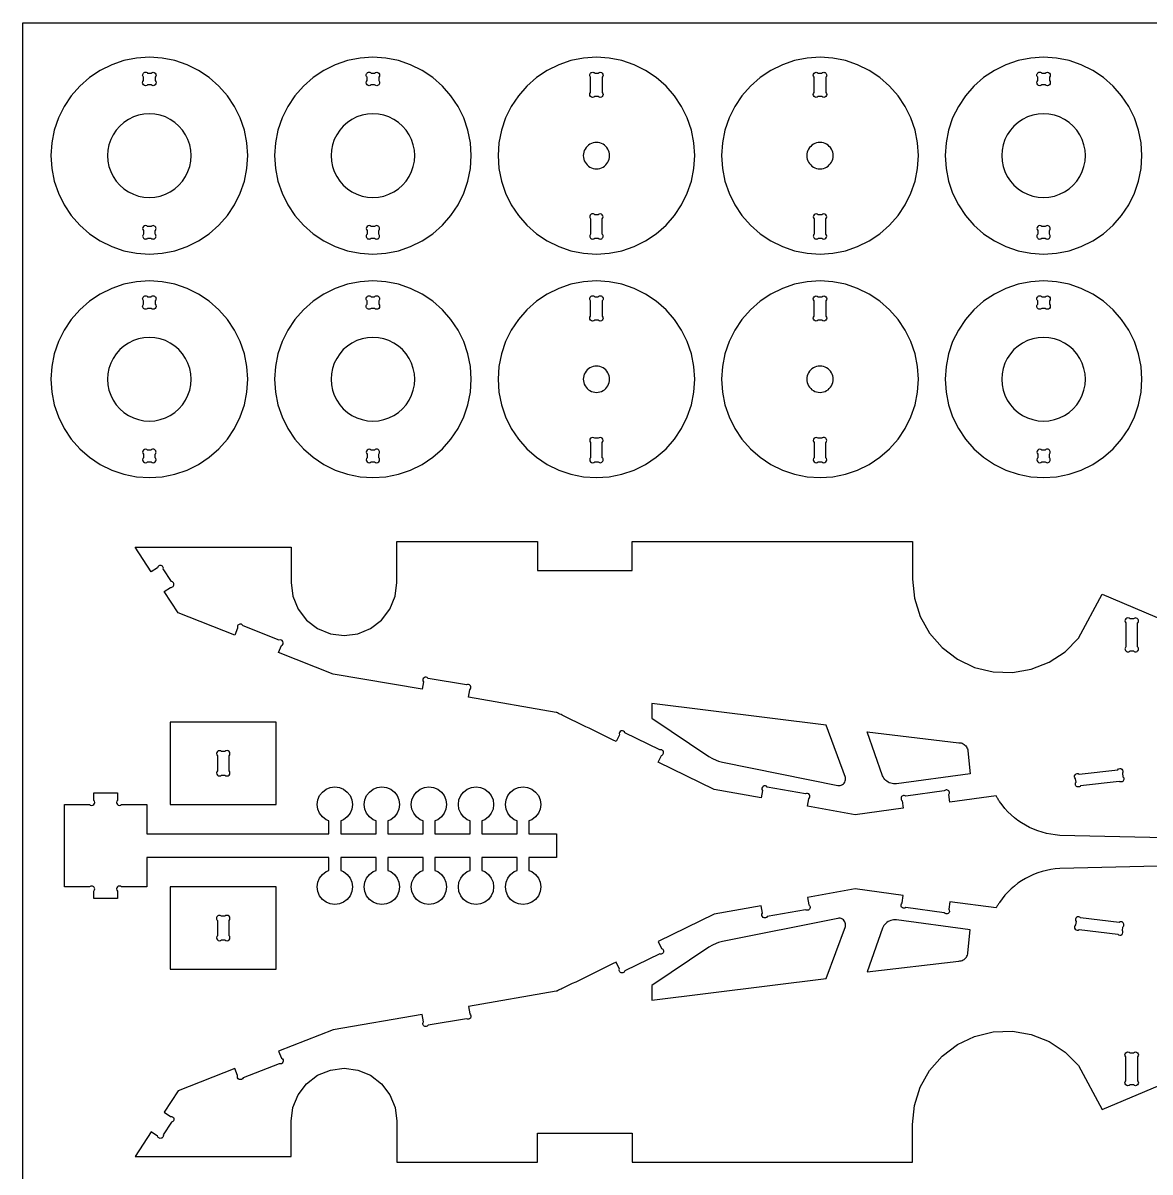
# Model space of a CAD drawing. Extents: x -30 to 47, y -35 to 73.
# Drawn here: x -30.28 to 17.74, y 23.79 to 72.73 of the extents above; entities that cross this region are included whole.
import ezdxf

# ---------------------------------------------------------------- set-up
doc = ezdxf.new("R2010")
doc.units = 0
doc.header["$MEASUREMENT"] = 0
doc.layers.get('0').update_dxf_attribs({"linetype": 'CONTINUOUS'})
doc.layers.add('ENGRAVE', color=1, linetype='CONTINUOUS')
doc.layers.add('LAYER_1', color=18, linetype='CONTINUOUS')

msp = doc.modelspace()

# ---------------------------------------------------------------- linework, layer by layer
msp.add_lwpolyline([(-30.283, -34.803), (-30.283, 72.734), (47.08, 72.734), (47.08, -34.803)], close=True)
at = {"layer": 'ENGRAVE'}
for points in [[(-3.491, 43.749), (-3.491, 43.12), (-1.055, 41.489), (-0.908, 41.401), (-0.754, 41.328), (-0.648, 41.288), (-0.484, 41.241), (4.43, 40.26), (4.481, 40.253), (4.533, 40.256), (4.583, 40.269), (4.63, 40.29), (4.672, 40.32), (4.708, 40.357), (4.736, 40.4), (4.756, 40.448), (4.767, 40.499), (4.768, 40.55), (4.76, 40.601), (3.937, 42.827)], [(6.399, 40.564), (6.367, 40.616), (6.34, 40.671), (5.685, 42.539), (9.592, 42.077), (9.639, 42.075), (9.686, 42.066), (9.732, 42.052), (9.775, 42.032), (9.816, 42.007), (9.853, 41.978), (9.886, 41.943), (9.915, 41.906), (9.939, 41.864), (9.958, 41.821), (9.972, 41.775), (9.979, 41.728), (10.079, 40.749), (6.93, 40.327), (6.869, 40.323), (6.808, 40.325), (6.748, 40.334), (6.689, 40.349), (6.631, 40.371), (6.577, 40.399), (6.526, 40.433), (6.479, 40.472), (6.436, 40.516)], [(-3.491, 31.105), (3.937, 32.026), (4.76, 34.252), (4.768, 34.303), (4.767, 34.355), (4.756, 34.405), (4.736, 34.453), (4.708, 34.496), (4.672, 34.533), (4.63, 34.563), (4.583, 34.585), (4.533, 34.597), (4.481, 34.6), (4.43, 34.594), (-0.484, 33.613), (-0.648, 33.566), (-0.754, 33.525), (-0.908, 33.452), (-1.055, 33.364), (-3.491, 31.733)], [(5.685, 32.315), (9.592, 32.776), (9.639, 32.779), (9.686, 32.788), (9.732, 32.802), (9.775, 32.821), (9.816, 32.846), (9.853, 32.876), (9.886, 32.91), (9.915, 32.948), (9.939, 32.989), (9.958, 33.033), (9.972, 33.079), (9.979, 33.126), (10.079, 34.104), (6.93, 34.526), (6.869, 34.531), (6.808, 34.528), (6.748, 34.52), (6.689, 34.504), (6.631, 34.482), (6.577, 34.455), (6.526, 34.421), (6.479, 34.382), (6.436, 34.338), (6.399, 34.29), (6.367, 34.238), (6.34, 34.182)]]:
    msp.add_lwpolyline(points, close=True, dxfattribs=at)
at = {"layer": 'LAYER_1'}
for points in [[(-28.528, 64.988), (-28.224, 64.532), (-27.862, 64.119), (-27.45, 63.758), (-26.994, 63.453), (-26.502, 63.211), (-25.983, 63.035), (-25.445, 62.928), (-24.898, 62.892), (-24.351, 62.928), (-23.813, 63.035), (-23.294, 63.211), (-22.803, 63.453), (-22.347, 63.758), (-21.934, 64.119), (-21.573, 64.532), (-21.268, 64.988), (-21.026, 65.479), (-20.85, 65.998), (-20.743, 66.536), (-20.707, 67.083), (-20.743, 67.63), (-20.85, 68.168), (-21.026, 68.687), (-21.268, 69.179), (-21.573, 69.635), (-21.934, 70.047), (-22.347, 70.409), (-22.803, 70.713), (-23.294, 70.956), (-23.813, 71.132), (-24.351, 71.239), (-24.898, 71.275), (-25.445, 71.239), (-25.983, 71.132), (-26.502, 70.956), (-26.994, 70.713), (-27.45, 70.409), (-27.862, 70.047), (-28.224, 69.635), (-28.528, 69.179), (-28.771, 68.687), (-28.947, 68.168), (-29.054, 67.63), (-29.09, 67.083), (-29.054, 66.536), (-28.947, 65.998), (-28.771, 65.479)], [(-19.003, 64.988), (-18.699, 64.532), (-18.337, 64.119), (-17.925, 63.758), (-17.469, 63.453), (-16.977, 63.211), (-16.458, 63.035), (-15.92, 62.928), (-15.373, 62.892), (-14.826, 62.928), (-14.288, 63.035), (-13.769, 63.211), (-13.278, 63.453), (-12.822, 63.758), (-12.409, 64.119), (-12.048, 64.532), (-11.743, 64.988), (-11.501, 65.479), (-11.325, 65.998), (-11.218, 66.536), (-11.182, 67.083), (-11.218, 67.63), (-11.325, 68.168), (-11.501, 68.687), (-11.743, 69.179), (-12.048, 69.635), (-12.409, 70.047), (-12.822, 70.409), (-13.278, 70.713), (-13.769, 70.956), (-14.288, 71.132), (-14.826, 71.239), (-15.373, 71.275), (-15.92, 71.239), (-16.458, 71.132), (-16.977, 70.956), (-17.469, 70.713), (-17.925, 70.409), (-18.337, 70.047), (-18.699, 69.635), (-19.003, 69.179), (-19.246, 68.687), (-19.422, 68.168), (-19.529, 67.63), (-19.565, 67.083), (-19.529, 66.536), (-19.422, 65.998), (-19.246, 65.479)], [(-9.478, 64.988), (-9.174, 64.532), (-8.812, 64.119), (-8.4, 63.758), (-7.944, 63.453), (-7.452, 63.211), (-6.933, 63.035), (-6.395, 62.928), (-5.848, 62.892), (-5.301, 62.928), (-4.763, 63.035), (-4.244, 63.211), (-3.753, 63.453), (-3.297, 63.758), (-2.884, 64.119), (-2.523, 64.532), (-2.218, 64.988), (-1.976, 65.479), (-1.8, 65.998), (-1.693, 66.536), (-1.657, 67.083), (-1.693, 67.63), (-1.8, 68.168), (-1.976, 68.687), (-2.218, 69.179), (-2.523, 69.635), (-2.884, 70.047), (-3.297, 70.409), (-3.753, 70.713), (-4.244, 70.956), (-4.763, 71.132), (-5.301, 71.239), (-5.848, 71.275), (-6.395, 71.239), (-6.933, 71.132), (-7.452, 70.956), (-7.944, 70.713), (-8.4, 70.409), (-8.812, 70.047), (-9.174, 69.635), (-9.478, 69.179), (-9.721, 68.687), (-9.897, 68.168), (-10.004, 67.63), (-10.04, 67.083), (-10.004, 66.536), (-9.897, 65.998), (-9.721, 65.479)], [(0.047, 64.988), (0.351, 64.532), (0.713, 64.119), (1.125, 63.758), (1.581, 63.453), (2.073, 63.211), (2.592, 63.035), (3.13, 62.928), (3.677, 62.892), (4.224, 62.928), (4.762, 63.035), (5.281, 63.211), (5.773, 63.453), (6.228, 63.758), (6.641, 64.119), (7.002, 64.532), (7.307, 64.988), (7.549, 65.479), (7.725, 65.998), (7.832, 66.536), (7.868, 67.083), (7.832, 67.63), (7.725, 68.168), (7.549, 68.687), (7.307, 69.179), (7.002, 69.635), (6.641, 70.047), (6.228, 70.409), (5.773, 70.713), (5.281, 70.956), (4.762, 71.132), (4.224, 71.239), (3.677, 71.275), (3.13, 71.239), (2.592, 71.132), (2.073, 70.956), (1.581, 70.713), (1.125, 70.409), (0.713, 70.047), (0.351, 69.635), (0.047, 69.179), (-0.196, 68.687), (-0.372, 68.168), (-0.479, 67.63), (-0.515, 67.083), (-0.479, 66.536), (-0.372, 65.998), (-0.196, 65.479)], [(9.572, 64.988), (9.876, 64.532), (10.238, 64.119), (10.65, 63.758), (11.106, 63.453), (11.598, 63.211), (12.117, 63.035), (12.655, 62.928), (13.202, 62.892), (13.749, 62.928), (14.287, 63.035), (14.806, 63.211), (15.298, 63.453), (15.753, 63.758), (16.166, 64.119), (16.527, 64.532), (16.832, 64.988), (17.074, 65.479), (17.25, 65.998), (17.357, 66.536), (17.393, 67.083), (17.357, 67.63), (17.25, 68.168), (17.074, 68.687), (16.832, 69.179), (16.527, 69.635), (16.166, 70.047), (15.753, 70.409), (15.298, 70.713), (14.806, 70.956), (14.287, 71.132), (13.749, 71.239), (13.202, 71.275), (12.655, 71.239), (12.117, 71.132), (11.598, 70.956), (11.106, 70.713), (10.65, 70.409), (10.238, 70.047), (9.876, 69.635), (9.572, 69.179), (9.329, 68.687), (9.153, 68.168), (9.046, 67.63), (9.01, 67.083), (9.046, 66.536), (9.153, 65.998), (9.329, 65.479)], [(-26.545, 66.401), (-26.442, 66.192), (-26.312, 65.998), (-26.159, 65.823), (-25.983, 65.669), (-25.789, 65.54), (-25.58, 65.437), (-25.36, 65.362), (-25.131, 65.316), (-24.898, 65.301), (-24.666, 65.316), (-24.437, 65.362), (-24.216, 65.437), (-24.007, 65.54), (-23.813, 65.669), (-23.638, 65.823), (-23.484, 65.998), (-23.355, 66.192), (-23.252, 66.401), (-23.177, 66.622), (-23.131, 66.851), (-23.116, 67.083), (-23.131, 67.316), (-23.177, 67.545), (-23.252, 67.765), (-23.355, 67.974), (-23.484, 68.168), (-23.638, 68.344), (-23.813, 68.497), (-24.007, 68.627), (-24.216, 68.73), (-24.437, 68.805), (-24.666, 68.85), (-24.898, 68.866), (-25.131, 68.85), (-25.36, 68.805), (-25.58, 68.73), (-25.789, 68.627), (-25.983, 68.497), (-26.159, 68.344), (-26.312, 68.168), (-26.442, 67.974), (-26.545, 67.765), (-26.62, 67.545), (-26.665, 67.316), (-26.681, 67.083), (-26.665, 66.851), (-26.62, 66.622)], [(-17.02, 66.401), (-16.917, 66.192), (-16.787, 65.998), (-16.634, 65.823), (-16.458, 65.669), (-16.264, 65.54), (-16.055, 65.437), (-15.835, 65.362), (-15.606, 65.316), (-15.373, 65.301), (-15.141, 65.316), (-14.912, 65.362), (-14.691, 65.437), (-14.482, 65.54), (-14.288, 65.669), (-14.113, 65.823), (-13.959, 65.998), (-13.83, 66.192), (-13.727, 66.401), (-13.652, 66.622), (-13.606, 66.851), (-13.591, 67.083), (-13.606, 67.316), (-13.652, 67.545), (-13.727, 67.765), (-13.83, 67.974), (-13.959, 68.168), (-14.113, 68.344), (-14.288, 68.497), (-14.482, 68.627), (-14.691, 68.73), (-14.912, 68.805), (-15.141, 68.85), (-15.373, 68.866), (-15.606, 68.85), (-15.835, 68.805), (-16.055, 68.73), (-16.264, 68.627), (-16.458, 68.497), (-16.634, 68.344), (-16.787, 68.168), (-16.917, 67.974), (-17.02, 67.765), (-17.095, 67.545), (-17.14, 67.316), (-17.156, 67.083), (-17.14, 66.851), (-17.095, 66.622)], [(11.555, 66.401), (11.658, 66.192), (11.788, 65.998), (11.941, 65.823), (12.117, 65.669), (12.311, 65.54), (12.52, 65.437), (12.74, 65.362), (12.969, 65.316), (13.202, 65.301), (13.434, 65.316), (13.663, 65.362), (13.884, 65.437), (14.093, 65.54), (14.287, 65.669), (14.462, 65.823), (14.616, 65.998), (14.745, 66.192), (14.848, 66.401), (14.923, 66.622), (14.969, 66.851), (14.984, 67.083), (14.969, 67.316), (14.923, 67.545), (14.848, 67.765), (14.745, 67.974), (14.616, 68.168), (14.462, 68.344), (14.287, 68.497), (14.093, 68.627), (13.884, 68.73), (13.663, 68.805), (13.434, 68.85), (13.202, 68.866), (12.969, 68.85), (12.74, 68.805), (12.52, 68.73), (12.311, 68.627), (12.117, 68.497), (11.941, 68.344), (11.788, 68.168), (11.658, 67.974), (11.555, 67.765), (11.48, 67.545), (11.435, 67.316), (11.419, 67.083), (11.435, 66.851), (11.48, 66.622)], [(-6.366, 66.869), (-6.333, 66.803), (-6.293, 66.742), (-6.244, 66.687), (-6.189, 66.639), (-6.128, 66.598), (-6.063, 66.566), (-5.993, 66.542), (-5.921, 66.528), (-5.848, 66.523), (-5.775, 66.528), (-5.703, 66.542), (-5.634, 66.566), (-5.568, 66.598), (-5.507, 66.639), (-5.452, 66.687), (-5.404, 66.742), (-5.363, 66.803), (-5.331, 66.869), (-5.307, 66.938), (-5.293, 67.01), (-5.288, 67.083), (-5.293, 67.156), (-5.307, 67.228), (-5.331, 67.298), (-5.363, 67.363), (-5.404, 67.424), (-5.452, 67.479), (-5.507, 67.528), (-5.568, 67.568), (-5.634, 67.601), (-5.703, 67.624), (-5.775, 67.638), (-5.848, 67.643), (-5.921, 67.638), (-5.993, 67.624), (-6.063, 67.601), (-6.128, 67.568), (-6.189, 67.528), (-6.244, 67.479), (-6.293, 67.424), (-6.333, 67.363), (-6.366, 67.298), (-6.389, 67.228), (-6.403, 67.156), (-6.408, 67.083), (-6.403, 67.01), (-6.389, 66.938)], [(3.159, 66.869), (3.192, 66.803), (3.232, 66.742), (3.281, 66.687), (3.336, 66.639), (3.397, 66.598), (3.462, 66.566), (3.532, 66.542), (3.604, 66.528), (3.677, 66.523), (3.75, 66.528), (3.822, 66.542), (3.891, 66.566), (3.957, 66.598), (4.018, 66.639), (4.073, 66.687), (4.121, 66.742), (4.162, 66.803), (4.194, 66.869), (4.218, 66.938), (4.232, 67.01), (4.237, 67.083), (4.232, 67.156), (4.218, 67.228), (4.194, 67.298), (4.162, 67.363), (4.121, 67.424), (4.073, 67.479), (4.018, 67.528), (3.957, 67.568), (3.891, 67.601), (3.822, 67.624), (3.75, 67.638), (3.677, 67.643), (3.604, 67.638), (3.532, 67.624), (3.462, 67.601), (3.397, 67.568), (3.336, 67.528), (3.281, 67.479), (3.232, 67.424), (3.192, 67.363), (3.159, 67.298), (3.136, 67.228), (3.122, 67.156), (3.117, 67.083), (3.122, 67.01), (3.136, 66.938)], [(-28.528, 55.463), (-28.224, 55.007), (-27.862, 54.594), (-27.45, 54.233), (-26.994, 53.928), (-26.502, 53.686), (-25.983, 53.51), (-25.445, 53.403), (-24.898, 53.367), (-24.351, 53.403), (-23.813, 53.51), (-23.294, 53.686), (-22.803, 53.928), (-22.347, 54.233), (-21.934, 54.594), (-21.573, 55.007), (-21.268, 55.463), (-21.026, 55.954), (-20.85, 56.473), (-20.743, 57.011), (-20.707, 57.558), (-20.743, 58.105), (-20.85, 58.643), (-21.026, 59.162), (-21.268, 59.654), (-21.573, 60.11), (-21.934, 60.522), (-22.347, 60.884), (-22.803, 61.188), (-23.294, 61.431), (-23.813, 61.607), (-24.351, 61.714), (-24.898, 61.75), (-25.445, 61.714), (-25.983, 61.607), (-26.502, 61.431), (-26.994, 61.188), (-27.45, 60.884), (-27.862, 60.522), (-28.224, 60.11), (-28.528, 59.654), (-28.771, 59.162), (-28.947, 58.643), (-29.054, 58.105), (-29.09, 57.558), (-29.054, 57.011), (-28.947, 56.473), (-28.771, 55.954)], [(-19.003, 55.463), (-18.699, 55.007), (-18.337, 54.594), (-17.925, 54.233), (-17.469, 53.928), (-16.977, 53.686), (-16.458, 53.51), (-15.92, 53.403), (-15.373, 53.367), (-14.826, 53.403), (-14.288, 53.51), (-13.769, 53.686), (-13.278, 53.928), (-12.822, 54.233), (-12.409, 54.594), (-12.048, 55.007), (-11.743, 55.463), (-11.501, 55.954), (-11.325, 56.473), (-11.218, 57.011), (-11.182, 57.558), (-11.218, 58.105), (-11.325, 58.643), (-11.501, 59.162), (-11.743, 59.654), (-12.048, 60.11), (-12.409, 60.522), (-12.822, 60.884), (-13.278, 61.188), (-13.769, 61.431), (-14.288, 61.607), (-14.826, 61.714), (-15.373, 61.75), (-15.92, 61.714), (-16.458, 61.607), (-16.977, 61.431), (-17.469, 61.188), (-17.925, 60.884), (-18.337, 60.522), (-18.699, 60.11), (-19.003, 59.654), (-19.246, 59.162), (-19.422, 58.643), (-19.529, 58.105), (-19.565, 57.558), (-19.529, 57.011), (-19.422, 56.473), (-19.246, 55.954)], [(-9.478, 55.463), (-9.174, 55.007), (-8.812, 54.594), (-8.4, 54.233), (-7.944, 53.928), (-7.452, 53.686), (-6.933, 53.51), (-6.395, 53.403), (-5.848, 53.367), (-5.301, 53.403), (-4.763, 53.51), (-4.244, 53.686), (-3.753, 53.928), (-3.297, 54.233), (-2.884, 54.594), (-2.523, 55.007), (-2.218, 55.463), (-1.976, 55.954), (-1.8, 56.473), (-1.693, 57.011), (-1.657, 57.558), (-1.693, 58.105), (-1.8, 58.643), (-1.976, 59.162), (-2.218, 59.654), (-2.523, 60.11), (-2.884, 60.522), (-3.297, 60.884), (-3.753, 61.188), (-4.244, 61.431), (-4.763, 61.607), (-5.301, 61.714), (-5.848, 61.75), (-6.395, 61.714), (-6.933, 61.607), (-7.452, 61.431), (-7.944, 61.188), (-8.4, 60.884), (-8.812, 60.522), (-9.174, 60.11), (-9.478, 59.654), (-9.721, 59.162), (-9.897, 58.643), (-10.004, 58.105), (-10.04, 57.558), (-10.004, 57.011), (-9.897, 56.473), (-9.721, 55.954)], [(0.351, 55.007), (0.713, 54.594), (1.125, 54.233), (1.581, 53.928), (2.073, 53.686), (2.592, 53.51), (3.13, 53.403), (3.677, 53.367), (4.224, 53.403), (4.762, 53.51), (5.281, 53.686), (5.773, 53.928), (6.228, 54.233), (6.641, 54.594), (7.002, 55.007), (7.307, 55.463), (7.549, 55.954), (7.725, 56.473), (7.832, 57.011), (7.868, 57.558), (7.832, 58.105), (7.725, 58.643), (7.549, 59.162), (7.307, 59.654), (7.002, 60.11), (6.641, 60.522), (6.228, 60.884), (5.773, 61.188), (5.281, 61.431), (4.762, 61.607), (4.224, 61.714), (3.677, 61.75), (3.13, 61.714), (2.592, 61.607), (2.073, 61.431), (1.581, 61.188), (1.125, 60.884), (0.713, 60.522), (0.351, 60.11), (0.047, 59.654), (-0.196, 59.162), (-0.372, 58.643), (-0.479, 58.105), (-0.515, 57.558), (-0.479, 57.011), (-0.372, 56.473), (-0.196, 55.954), (0.047, 55.463)], [(9.876, 55.007), (10.238, 54.594), (10.65, 54.233), (11.106, 53.928), (11.598, 53.686), (12.117, 53.51), (12.655, 53.403), (13.202, 53.367), (13.749, 53.403), (14.287, 53.51), (14.806, 53.686), (15.298, 53.928), (15.753, 54.233), (16.166, 54.594), (16.527, 55.007), (16.832, 55.463), (17.074, 55.954), (17.25, 56.473), (17.357, 57.011), (17.393, 57.558), (17.357, 58.105), (17.25, 58.643), (17.074, 59.162), (16.832, 59.654), (16.527, 60.11), (16.166, 60.522), (15.753, 60.884), (15.298, 61.188), (14.806, 61.431), (14.287, 61.607), (13.749, 61.714), (13.202, 61.75), (12.655, 61.714), (12.117, 61.607), (11.598, 61.431), (11.106, 61.188), (10.65, 60.884), (10.238, 60.522), (9.876, 60.11), (9.572, 59.654), (9.329, 59.162), (9.153, 58.643), (9.046, 58.105), (9.01, 57.558), (9.046, 57.011), (9.153, 56.473), (9.329, 55.954), (9.572, 55.463)], [(-26.545, 56.876), (-26.442, 56.667), (-26.312, 56.473), (-26.159, 56.298), (-25.983, 56.144), (-25.789, 56.015), (-25.58, 55.912), (-25.36, 55.837), (-25.131, 55.791), (-24.898, 55.776), (-24.666, 55.791), (-24.437, 55.837), (-24.216, 55.912), (-24.007, 56.015), (-23.813, 56.144), (-23.638, 56.298), (-23.484, 56.473), (-23.355, 56.667), (-23.252, 56.876), (-23.177, 57.097), (-23.131, 57.326), (-23.116, 57.558), (-23.131, 57.791), (-23.177, 58.02), (-23.252, 58.24), (-23.355, 58.449), (-23.484, 58.643), (-23.638, 58.819), (-23.813, 58.972), (-24.007, 59.102), (-24.216, 59.205), (-24.437, 59.28), (-24.666, 59.325), (-24.898, 59.341), (-25.131, 59.325), (-25.36, 59.28), (-25.58, 59.205), (-25.789, 59.102), (-25.983, 58.972), (-26.159, 58.819), (-26.312, 58.643), (-26.442, 58.449), (-26.545, 58.24), (-26.62, 58.02), (-26.665, 57.791), (-26.681, 57.558), (-26.665, 57.326), (-26.62, 57.097)], [(-17.02, 56.876), (-16.917, 56.667), (-16.787, 56.473), (-16.634, 56.298), (-16.458, 56.144), (-16.264, 56.015), (-16.055, 55.912), (-15.835, 55.837), (-15.606, 55.791), (-15.373, 55.776), (-15.141, 55.791), (-14.912, 55.837), (-14.691, 55.912), (-14.482, 56.015), (-14.288, 56.144), (-14.113, 56.298), (-13.959, 56.473), (-13.83, 56.667), (-13.727, 56.876), (-13.652, 57.097), (-13.606, 57.326), (-13.591, 57.558), (-13.606, 57.791), (-13.652, 58.02), (-13.727, 58.24), (-13.83, 58.449), (-13.959, 58.643), (-14.113, 58.819), (-14.288, 58.972), (-14.482, 59.102), (-14.691, 59.205), (-14.912, 59.28), (-15.141, 59.325), (-15.373, 59.341), (-15.606, 59.325), (-15.835, 59.28), (-16.055, 59.205), (-16.264, 59.102), (-16.458, 58.972), (-16.634, 58.819), (-16.787, 58.643), (-16.917, 58.449), (-17.02, 58.24), (-17.095, 58.02), (-17.14, 57.791), (-17.156, 57.558), (-17.14, 57.326), (-17.095, 57.097)], [(11.658, 56.667), (11.788, 56.473), (11.941, 56.298), (12.117, 56.144), (12.311, 56.015), (12.52, 55.912), (12.74, 55.837), (12.969, 55.791), (13.202, 55.776), (13.434, 55.791), (13.663, 55.837), (13.884, 55.912), (14.093, 56.015), (14.287, 56.144), (14.462, 56.298), (14.616, 56.473), (14.745, 56.667), (14.848, 56.876), (14.923, 57.097), (14.969, 57.326), (14.984, 57.558), (14.969, 57.791), (14.923, 58.02), (14.848, 58.24), (14.745, 58.449), (14.616, 58.643), (14.462, 58.819), (14.287, 58.972), (14.093, 59.102), (13.884, 59.205), (13.663, 59.28), (13.434, 59.325), (13.202, 59.341), (12.969, 59.325), (12.74, 59.28), (12.52, 59.205), (12.311, 59.102), (12.117, 58.972), (11.941, 58.819), (11.788, 58.643), (11.658, 58.449), (11.555, 58.24), (11.48, 58.02), (11.435, 57.791), (11.419, 57.558), (11.435, 57.326), (11.48, 57.097), (11.555, 56.876)], [(-6.333, 57.278), (-6.293, 57.217), (-6.244, 57.162), (-6.189, 57.114), (-6.128, 57.073), (-6.063, 57.041), (-5.993, 57.017), (-5.921, 57.003), (-5.848, 56.998), (-5.775, 57.003), (-5.703, 57.017), (-5.634, 57.041), (-5.568, 57.073), (-5.507, 57.114), (-5.452, 57.162), (-5.404, 57.217), (-5.363, 57.278), (-5.331, 57.344), (-5.307, 57.413), (-5.293, 57.485), (-5.288, 57.558), (-5.293, 57.631), (-5.307, 57.703), (-5.331, 57.773), (-5.363, 57.838), (-5.404, 57.899), (-5.452, 57.954), (-5.507, 58.003), (-5.568, 58.043), (-5.634, 58.076), (-5.703, 58.099), (-5.775, 58.113), (-5.848, 58.118), (-5.921, 58.113), (-5.993, 58.099), (-6.063, 58.076), (-6.128, 58.043), (-6.189, 58.003), (-6.244, 57.954), (-6.293, 57.899), (-6.333, 57.838), (-6.366, 57.773), (-6.389, 57.703), (-6.403, 57.631), (-6.408, 57.558), (-6.403, 57.485), (-6.389, 57.413), (-6.366, 57.344)], [(3.192, 57.278), (3.232, 57.217), (3.281, 57.162), (3.336, 57.114), (3.397, 57.073), (3.462, 57.041), (3.532, 57.017), (3.604, 57.003), (3.677, 56.998), (3.75, 57.003), (3.822, 57.017), (3.891, 57.041), (3.957, 57.073), (4.018, 57.114), (4.073, 57.162), (4.121, 57.217), (4.162, 57.278), (4.194, 57.344), (4.218, 57.413), (4.232, 57.485), (4.237, 57.558), (4.232, 57.631), (4.218, 57.703), (4.194, 57.773), (4.162, 57.838), (4.121, 57.899), (4.073, 57.954), (4.018, 58.003), (3.957, 58.043), (3.891, 58.076), (3.822, 58.099), (3.75, 58.113), (3.677, 58.118), (3.604, 58.113), (3.532, 58.099), (3.462, 58.076), (3.397, 58.043), (3.336, 58.003), (3.281, 57.954), (3.232, 57.899), (3.192, 57.838), (3.159, 57.773), (3.136, 57.703), (3.122, 57.631), (3.117, 57.558), (3.122, 57.485), (3.136, 57.413), (3.159, 57.344)], [(-24.006, 39.445), (-19.494, 39.445), (-19.494, 42.954), (-24.006, 42.954)], [(-24.006, 35.936), (-24.006, 32.427), (-19.494, 32.427), (-19.494, 35.936)]]:
    msp.add_lwpolyline(points, close=True, dxfattribs=at)
for points in [[(-24.648, 70.423), (-24.648, 70.277, -1), (-24.826, 70.099), (-24.971, 70.099, -1), (-25.148, 70.277), (-25.148, 70.423, -1), (-24.971, 70.6), (-24.826, 70.6, -1)], [(-15.301, 70.099), (-15.446, 70.099, -1), (-15.623, 70.277), (-15.623, 70.423, -1), (-15.446, 70.6), (-15.301, 70.6, -1), (-15.123, 70.423), (-15.123, 70.277, -1)], [(-6.098, 69.775), (-6.098, 70.422, -1), (-5.921, 70.599), (-5.775, 70.599, -1), (-5.598, 70.422), (-5.598, 69.775, -1), (-5.775, 69.598), (-5.921, 69.598, -1)], [(3.427, 69.775), (3.427, 70.422, -1), (3.604, 70.599), (3.75, 70.599, -1), (3.927, 70.422), (3.927, 69.775, -1), (3.75, 69.598), (3.604, 69.598, -1)], [(13.129, 70.6), (13.275, 70.6, -1), (13.452, 70.423), (13.452, 70.277, -1), (13.275, 70.099), (13.129, 70.099, -1), (12.952, 70.277), (12.952, 70.423, -1)], [(-5.775, 64.567), (-5.921, 64.567, 1), (-6.098, 64.39), (-6.098, 63.743, 1), (-5.921, 63.566), (-5.775, 63.566, 1), (-5.598, 63.743), (-5.598, 64.39, 1)], [(3.75, 64.567), (3.604, 64.567, 1), (3.427, 64.39), (3.427, 63.743, 1), (3.604, 63.566), (3.75, 63.566, 1), (3.927, 63.743), (3.927, 64.39, 1)], [(-24.826, 64.066), (-24.971, 64.066, 1), (-25.148, 63.889), (-25.148, 63.743, 1), (-24.971, 63.566), (-24.826, 63.566, 1), (-24.648, 63.743), (-24.648, 63.889, 1)], [(-15.301, 64.066), (-15.446, 64.066, 1), (-15.623, 63.889), (-15.623, 63.743, 1), (-15.446, 63.566), (-15.301, 63.566, 1), (-15.123, 63.743), (-15.123, 63.889, 1)], [(13.452, 63.743), (13.452, 63.889, 1), (13.275, 64.066), (13.129, 64.066, 1), (12.952, 63.889), (12.952, 63.743, 1), (13.129, 63.566), (13.275, 63.566, 1)], [(-24.971, 61.075), (-24.826, 61.075, -1), (-24.648, 60.898), (-24.648, 60.752, -1), (-24.826, 60.574), (-24.971, 60.574, -1), (-25.148, 60.752), (-25.148, 60.898, -1)], [(-15.446, 61.075), (-15.301, 61.075, -1), (-15.123, 60.898), (-15.123, 60.752, -1), (-15.301, 60.574), (-15.446, 60.574, -1), (-15.623, 60.752), (-15.623, 60.898, -1)], [(-6.098, 60.25), (-6.098, 60.897, -1), (-5.921, 61.074), (-5.775, 61.074, -1), (-5.598, 60.897), (-5.598, 60.25, -1), (-5.775, 60.073), (-5.921, 60.073, -1)], [(3.604, 61.074), (3.75, 61.074, -1), (3.927, 60.897), (3.927, 60.25, -1), (3.75, 60.073), (3.604, 60.073, -1), (3.427, 60.25), (3.427, 60.897, -1)], [(13.275, 60.574), (13.129, 60.574, -1), (12.952, 60.752), (12.952, 60.898, -1), (13.129, 61.075), (13.275, 61.075, -1), (13.452, 60.898), (13.452, 60.752, -1)], [(-5.598, 54.218), (-5.598, 54.865, 1), (-5.775, 55.042), (-5.921, 55.042, 1), (-6.098, 54.865), (-6.098, 54.218, 1), (-5.921, 54.041), (-5.775, 54.041, 1)], [(3.75, 55.042), (3.604, 55.042, 1), (3.427, 54.865), (3.427, 54.218, 1), (3.604, 54.041), (3.75, 54.041, 1), (3.927, 54.218), (3.927, 54.865, 1)], [(-24.826, 54.541), (-24.971, 54.541, 1), (-25.148, 54.364), (-25.148, 54.218, 1), (-24.971, 54.041), (-24.826, 54.041, 1), (-24.648, 54.218), (-24.648, 54.364, 1)], [(-15.301, 54.541), (-15.446, 54.541, 1), (-15.623, 54.364), (-15.623, 54.218, 1), (-15.446, 54.041), (-15.301, 54.041, 1), (-15.123, 54.218), (-15.123, 54.364, 1)], [(13.452, 54.218), (13.452, 54.364, 1), (13.275, 54.541), (13.129, 54.541, 1), (12.952, 54.364), (12.952, 54.218, 1), (13.129, 54.041), (13.275, 54.041, 1)], [(17.21, 46.162), (17.21, 47.177, 1), (17.033, 47.354), (16.886, 47.354, 1), (16.709, 47.177), (16.709, 46.162, 1), (16.886, 45.985), (17.033, 45.985, 1)], [(-22.001, 41.524), (-22.001, 40.876, 1), (-21.824, 40.698), (-21.677, 40.698, 1), (-21.499, 40.876), (-21.499, 41.524, 1), (-21.677, 41.701), (-21.824, 41.701, 1)], [(14.724, 40.736), (16.364, 40.928, -1), (16.56, 40.773), (16.577, 40.627, -1), (16.422, 40.43), (14.783, 40.238, -1), (14.586, 40.393), (14.569, 40.539, -1)], [(-27.265, 35.435), (-27.265, 35.759, 1), (-27.442, 35.936), (-28.518, 35.936), (-28.518, 39.445), (-27.442, 39.445, 1), (-27.265, 39.622), (-27.265, 39.946), (-26.262, 39.946), (-26.262, 39.622, 1), (-26.085, 39.445), (-25.009, 39.445), (-25.009, 38.192), (-17.246, 38.192), (-17.246, 38.742), (-17.371, 38.794), (-17.527, 38.913), (-17.647, 39.069), (-17.722, 39.25), (-17.747, 39.445), (-17.722, 39.64), (-17.647, 39.821), (-17.527, 39.977), (-17.371, 40.096), (-17.19, 40.171), (-16.995, 40.197), (-16.801, 40.171), (-16.619, 40.096), (-16.464, 39.977), (-16.344, 39.821), (-16.269, 39.64), (-16.244, 39.445), (-16.269, 39.25), (-16.344, 39.069), (-16.464, 38.913), (-16.619, 38.794), (-16.745, 38.742), (-16.745, 38.192), (-15.241, 38.192), (-15.241, 38.742), (-15.366, 38.794), (-15.522, 38.913), (-15.641, 39.069), (-15.717, 39.25), (-15.742, 39.445), (-15.717, 39.64), (-15.641, 39.821), (-15.522, 39.977), (-15.366, 40.096), (-15.185, 40.171), (-14.99, 40.197), (-14.796, 40.171), (-14.614, 40.096), (-14.458, 39.977), (-14.339, 39.821), (-14.264, 39.64), (-14.238, 39.445), (-14.264, 39.25), (-14.339, 39.069), (-14.458, 38.913), (-14.614, 38.794), (-14.74, 38.742), (-14.74, 38.192), (-13.236, 38.192), (-13.236, 38.742), (-13.361, 38.794), (-13.517, 38.913), (-13.636, 39.069), (-13.711, 39.25), (-13.737, 39.445), (-13.711, 39.64), (-13.636, 39.821), (-13.517, 39.977), (-13.361, 40.096), (-13.18, 40.171), (-12.985, 40.197), (-12.79, 40.171), (-12.609, 40.096), (-12.453, 39.977), (-12.334, 39.821), (-12.259, 39.64), (-12.233, 39.445), (-12.259, 39.25), (-12.334, 39.069), (-12.453, 38.913), (-12.609, 38.794), (-12.734, 38.742), (-12.734, 38.192), (-11.23, 38.192), (-11.23, 38.742), (-11.356, 38.794), (-11.511, 38.913), (-11.631, 39.069), (-11.706, 39.25), (-11.732, 39.445), (-11.706, 39.64), (-11.631, 39.821), (-11.511, 39.977), (-11.356, 40.096), (-11.174, 40.171), (-10.98, 40.197), (-10.785, 40.171), (-10.604, 40.096), (-10.448, 39.977), (-10.328, 39.821), (-10.253, 39.64), (-10.228, 39.445), (-10.253, 39.25), (-10.328, 39.069), (-10.448, 38.913), (-10.604, 38.794), (-10.729, 38.742), (-10.729, 38.192), (-9.225, 38.192), (-9.225, 38.742), (-9.35, 38.794), (-9.506, 38.913), (-9.626, 39.069), (-9.701, 39.25), (-9.726, 39.445), (-9.701, 39.64), (-9.626, 39.821), (-9.506, 39.977), (-9.35, 40.096), (-9.169, 40.171), (-8.974, 40.197), (-8.78, 40.171), (-8.598, 40.096), (-8.443, 39.977), (-8.323, 39.821), (-8.248, 39.64), (-8.222, 39.445), (-8.248, 39.25), (-8.323, 39.069), (-8.443, 38.913), (-8.598, 38.794), (-8.724, 38.742), (-8.724, 38.192), (-7.55, 38.192), (-7.55, 37.189), (-8.724, 37.189), (-8.724, 36.639), (-8.598, 36.587), (-8.443, 36.468), (-8.323, 36.312), (-8.248, 36.13), (-8.222, 35.936), (-8.248, 35.741), (-8.323, 35.56), (-8.443, 35.404), (-8.598, 35.285), (-8.78, 35.209), (-8.974, 35.184), (-9.169, 35.209), (-9.35, 35.285), (-9.506, 35.404), (-9.626, 35.56), (-9.701, 35.741), (-9.726, 35.936), (-9.701, 36.13), (-9.626, 36.312), (-9.506, 36.468), (-9.35, 36.587), (-9.225, 36.639), (-9.225, 37.189), (-10.729, 37.189), (-10.729, 36.639), (-10.604, 36.587), (-10.448, 36.468), (-10.328, 36.312), (-10.253, 36.13), (-10.228, 35.936), (-10.253, 35.741), (-10.328, 35.56), (-10.448, 35.404), (-10.604, 35.285), (-10.785, 35.209), (-10.98, 35.184), (-11.174, 35.209), (-11.356, 35.285), (-11.511, 35.404), (-11.631, 35.56), (-11.706, 35.741), (-11.732, 35.936), (-11.706, 36.13), (-11.631, 36.312), (-11.511, 36.468), (-11.356, 36.587), (-11.23, 36.639), (-11.23, 37.189), (-12.734, 37.189), (-12.734, 36.639), (-12.609, 36.587), (-12.453, 36.468), (-12.334, 36.312), (-12.259, 36.13), (-12.233, 35.936), (-12.259, 35.741), (-12.334, 35.56), (-12.453, 35.404), (-12.609, 35.285), (-12.79, 35.209), (-12.985, 35.184), (-13.18, 35.209), (-13.361, 35.285), (-13.517, 35.404), (-13.636, 35.56), (-13.711, 35.741), (-13.737, 35.936), (-13.711, 36.13), (-13.636, 36.312), (-13.517, 36.468), (-13.361, 36.587), (-13.236, 36.639), (-13.236, 37.189), (-14.74, 37.189), (-14.74, 36.639), (-14.614, 36.587), (-14.458, 36.468), (-14.339, 36.312), (-14.264, 36.13), (-14.238, 35.936), (-14.264, 35.741), (-14.339, 35.56), (-14.458, 35.404), (-14.614, 35.285), (-14.796, 35.209), (-14.99, 35.184), (-15.185, 35.209), (-15.366, 35.285), (-15.522, 35.404), (-15.641, 35.56), (-15.717, 35.741), (-15.742, 35.936), (-15.717, 36.13), (-15.641, 36.312), (-15.522, 36.468), (-15.366, 36.587), (-15.241, 36.639), (-15.241, 37.189), (-16.745, 37.189), (-16.745, 36.639), (-16.619, 36.587), (-16.464, 36.468), (-16.344, 36.312), (-16.269, 36.13), (-16.244, 35.936), (-16.269, 35.741), (-16.344, 35.56), (-16.464, 35.404), (-16.619, 35.285), (-16.801, 35.209), (-16.995, 35.184), (-17.19, 35.209), (-17.371, 35.285), (-17.527, 35.404), (-17.647, 35.56), (-17.722, 35.741), (-17.747, 35.936), (-17.722, 36.13), (-17.647, 36.312), (-17.527, 36.468), (-17.371, 36.587), (-17.246, 36.639), (-17.246, 37.189), (-25.009, 37.189), (-25.009, 35.936), (-26.085, 35.936, 1), (-26.262, 35.759), (-26.262, 35.435)], [(-21.677, 34.683), (-21.824, 34.683, 1), (-22.001, 34.505), (-22.001, 33.857, 1), (-21.824, 33.68), (-21.677, 33.68, 1), (-21.499, 33.857), (-21.499, 34.505, 1)], [(14.724, 34.118), (16.364, 33.925, 1), (16.56, 34.08), (16.577, 34.226, 1), (16.422, 34.423), (14.783, 34.616, 1), (14.586, 34.461), (14.569, 34.315, 1)], [(16.709, 27.676), (16.709, 28.692, -1), (16.886, 28.869), (17.033, 28.869, -1), (17.21, 28.692), (17.21, 27.676, -1), (17.033, 27.499), (16.886, 27.499, -1)]]:
    msp.add_lwpolyline(points, format="xyb", close=True, dxfattribs=at)
for points in [[(22.852, 37.928), (13.895, 38.131, -0.114036), (12.432, 38.56, -0.115553), (11.324, 39.578, -0.015689), (11.25, 39.695, 0.005229), (11.177, 39.814), (9.209, 39.549), (9.165, 39.87, 1), (8.966, 40.022), (7.33, 39.802, 1), (7.178, 39.603), (7.221, 39.282), (5.175, 39.007), (3.142, 39.37), (3.199, 39.689, 1), (3.056, 39.894), (1.431, 40.185, 1), (1.225, 40.041), (1.168, 39.722), (-0.828, 40.079), (-3.213, 41.245), (-3.071, 41.536, 1), (-3.152, 41.773), (-4.635, 42.498, 1), (-4.872, 42.417), (-5.014, 42.126, -0.000989), (-6.16, 42.689, 0.002966), (-7.307, 43.247, -0.003154), (-7.509, 43.346, 0.038717), (-7.561, 43.367), (-11.301, 44.01), (-11.246, 44.33, 1), (-11.391, 44.535), (-13.018, 44.815, 1), (-13.222, 44.67), (-13.277, 44.351), (-17.068, 45.003), (-19.389, 45.917), (-19.27, 46.218, 1), (-19.37, 46.448), (-20.906, 47.053, 1), (-21.136, 46.953), (-21.255, 46.651), (-23.676, 47.605), (-24.272, 48.515), (-24.001, 48.692, 1), (-23.949, 48.938), (-24.304, 49.48, 1), (-24.55, 49.531), (-24.821, 49.354), (-25.509, 50.405), (-18.857, 50.405), (-18.857, 48.896), (-18.781, 48.313), (-18.556, 47.769), (-18.197, 47.303), (-17.731, 46.945), (-17.187, 46.719), (-16.604, 46.643), (-16.021, 46.719), (-15.477, 46.945), (-15.01, 47.303), (-14.652, 47.769), (-14.427, 48.313), (-14.35, 48.896), (-14.35, 50.651), (-8.361, 50.651), (-8.361, 49.411), (-4.33, 49.411), (-4.33, 50.651), (7.612, 50.651), (7.612, 49.039), (7.697, 48.228), (7.944, 47.452), (8.344, 46.742), (8.88, 46.128), (9.53, 45.636), (10.267, 45.286), (11.059, 45.094), (11.873, 45.066), (12.676, 45.205), (13.435, 45.504), (14.116, 45.952), (14.692, 46.528), (15.697, 48.407), (22.069, 45.711)], [(22.852, 36.925), (13.895, 36.723, 0.114036), (12.432, 36.293, 0.115553), (11.324, 35.276, 0.015689), (11.25, 35.159, -0.005229), (11.177, 35.04), (9.209, 35.305), (9.165, 34.983, -1), (8.966, 34.831), (7.33, 35.051, -1), (7.178, 35.25), (7.221, 35.572), (5.175, 35.847), (3.142, 35.484), (3.199, 35.165, -1), (3.056, 34.959), (1.431, 34.669, -1), (1.225, 34.812), (1.168, 35.131), (-0.828, 34.775), (-3.213, 33.609), (-3.071, 33.317, -1), (-3.152, 33.08), (-4.635, 32.355, -1), (-4.872, 32.436), (-5.014, 32.728, 0.000989), (-6.16, 32.165, -0.002966), (-7.307, 31.606, 0.003154), (-7.509, 31.508, -0.038717), (-7.561, 31.487), (-11.301, 30.843), (-11.246, 30.524, -1), (-11.391, 30.319), (-13.018, 30.039, -1), (-13.222, 30.183), (-13.277, 30.503), (-17.068, 29.85), (-19.389, 28.937), (-19.27, 28.635, -1), (-19.37, 28.405), (-20.906, 27.8, -1), (-21.136, 27.9), (-21.255, 28.202), (-23.676, 27.249), (-24.272, 26.339), (-24.001, 26.161, -1), (-23.949, 25.916), (-24.304, 25.374, -1), (-24.55, 25.322), (-24.821, 25.5), (-25.509, 24.449), (-18.857, 24.449), (-18.857, 25.957), (-18.781, 26.541), (-18.556, 27.084), (-18.197, 27.551), (-17.731, 27.909), (-17.187, 28.134), (-16.604, 28.211), (-16.021, 28.134), (-15.477, 27.909), (-15.01, 27.551), (-14.652, 27.084), (-14.427, 26.541), (-14.35, 25.957), (-14.35, 24.203), (-8.361, 24.203), (-8.361, 25.443), (-4.33, 25.443), (-4.33, 24.203), (7.612, 24.203), (7.612, 25.814), (7.697, 26.625), (7.944, 27.402), (8.344, 28.112), (8.88, 28.726), (9.53, 29.218), (10.267, 29.567), (11.059, 29.76), (11.873, 29.787), (12.676, 29.648), (13.435, 29.349), (14.116, 28.902), (14.692, 28.325), (15.697, 26.447), (22.069, 29.143)]]:
    msp.add_lwpolyline(points, format="xyb", dxfattribs=at)

doc.saveas('drawing.dxf')
